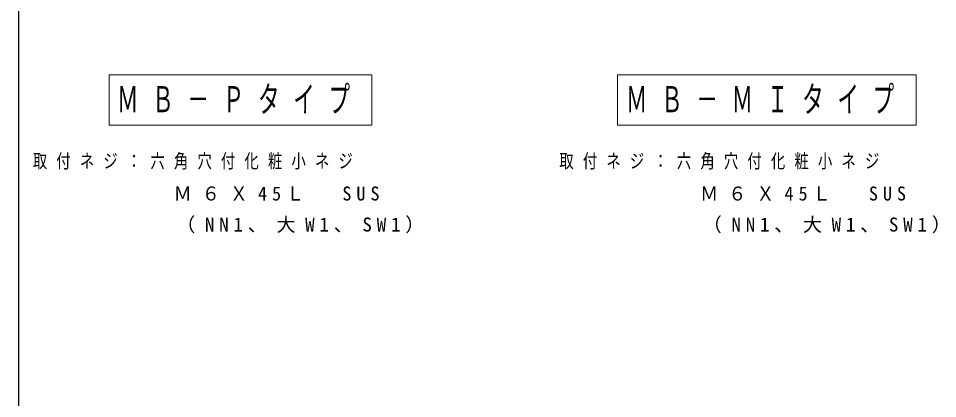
# Model space of a CAD drawing. Units: millimetres on the paper. Extents: x -365 to 12, y -38 to 257.
# Drawn here: x -365 to -249.6, y 128.5 to 176.3 of the extents above; entities that cross this region are included whole.
import ezdxf

# ---------------------------------------------------------------- set-up
doc = ezdxf.new("R2010")
doc.units = ezdxf.units.MM
doc.layers.add('0_2', color=7, linetype='Continuous', lineweight=13)
doc.layers.add('LY_3', color=7, linetype='Continuous', lineweight=13)
doc.styles.add('ＭＳ ゴシック', font='')
doc.styles.get('ＭＳ ゴシック').set_extended_font_data('MS Gothic')

msp = doc.modelspace()

# ---------------------------------------------------------------- linework, layer by layer
at = {"layer": '0_2', "color": 20, "lineweight": 25}
msp.add_line((-365, 257), (-365, 0), dxfattribs=at)
at = {"layer": 'LY_3'}
for p, q in [((-320.619, 169.19), (-353.619, 169.19)), ((-353.619, 169.19), (-353.619, 162.89)), ((-320.619, 162.89), (-320.619, 169.19)), ((-252.249, 169.19), (-289.749, 169.19)), ((-289.749, 169.19), (-289.749, 162.89)), ((-252.249, 162.89), (-252.249, 169.19)), ((-353.619, 162.89), (-320.619, 162.89)), ((-289.749, 162.89), (-252.249, 162.89))]:
    msp.add_line(p, q, dxfattribs=at)

# ---------------------------------------------------------------- texts
at = {"layer": 'LY_3', "style": 'ＭＳ ゴシック'}
for s, insert, char_height, attachment_point in [('\\T1.64;\\W0.6;ＭＢ－Ｐタイプ', (-337.119, 166.04), 3.299, 5), ('\\T1.64;\\W0.6;ＭＢ－ＭＩタイプ', (-270.999, 166.04), 3.299, 5), ('\\T1.64;\\W0.75;取付ネジ：六角穴付化粧小ネジ', (-363.188, 158.271), 1.76, 4), ('\\T1.64;\\W0.75;取付ネジ：六角穴付化粧小ネジ', (-297.068, 158.271), 1.76, 4), ('\\T1.55;\\W0.95;\u3000\u3000\u3000\u3000\u3000Ｍ６Ｘ45Ｌ\u3000SUS', (-363.188, 154.271), 1.76, 4), ('\\T1.55;\\W0.95;\u3000\u3000\u3000\u3000\u3000Ｍ６Ｘ45Ｌ\u3000SUS', (-297.068, 154.271), 1.76, 4), ('\\T1.5;\u3000\u3000\u3000\u3000\u3000（NN1、大W1、SW1）', (-363.188, 150.271), 1.76, 4), ('\\T1.5;\u3000\u3000\u3000\u3000\u3000（NN1、大W1、SW1）', (-297.068, 150.271), 1.76, 4)]:
    msp.add_mtext(s, dxfattribs=dict(at, insert=insert, char_height=char_height, attachment_point=attachment_point))

doc.saveas('drawing.dxf')
